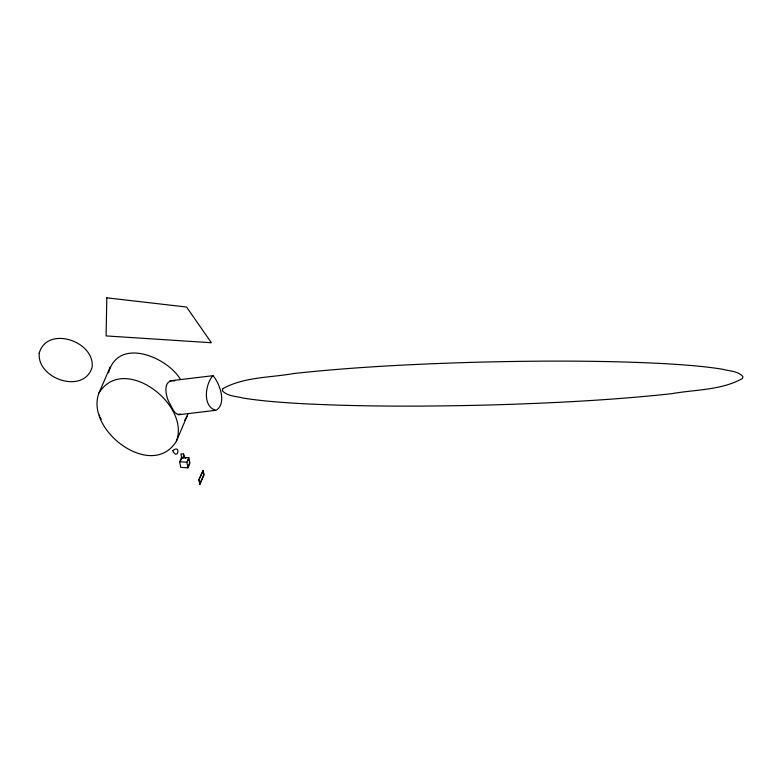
<?xml version="1.0" encoding="UTF-8"?>
<svg xmlns="http://www.w3.org/2000/svg" width="782" height="782" viewBox="0 0 782 782"><rect width="100%" height="100%" fill="white"/><g stroke="black" fill="none" stroke-linecap="round" stroke-linejoin="round"><path stroke-width="1.17" d="M108.551 372.721C118.19 336.788 166.986 356.739 180.378 379.309M110.115 367.227L98.991 392.945C84.642 430.022 151.972 480.783 176.361 441.273L188.227 413.414M176.361 441.273C190.71 404.196 123.38 353.435 98.991 392.945M179.684 461.781L181.639 457.255L188.824 457.685L189.879 463.286L187.924 467.812L180.74 467.392L179.684 461.781L186.869 462.201L188.824 457.685M198.921 479.767L203.154 470.451L203.985 474.84L199.938 484.175L198.921 479.767L203.154 470.451M199.742 484.166L203.789 474.83L202.958 470.432M187.485 415.555L184.708 420.237M180.486 414.03C174.728 416.18 172.118 407.393 169.733 403.483C165.618 396.767 161.933 379.172 174.806 380.902M169.772 380.863L212.997 375.692C219.703 383.092 227.083 403.825 216.037 410.306C202.157 406.992 205.216 383.767 212.997 375.692M178.12 414.812L215.343 410.355M184.005 455.935L183.457 455.906L184.073 456.317M188.071 459.914C190.358 459.748 189.811 465.896 187.836 465.867M101.279 419.24L100.946 418.673M100.487 417.754L100.204 417.109M99.715 415.721L99.5 414.998M199.117 479.777L199.938 484.175M186.869 462.201L187.924 467.812M185.872 458.545C185.471 456.121 179.665 458.428 180.701 460.94M106.811 297.825L106.088 335.918L211.384 342.741L186.556 307.033L106.811 297.825M172.754 450.637C177.514 461.292 181.473 443.834 172.754 450.637M39.227 353.093C36.793 379.221 84.27 394.744 92.178 367.012C94.612 340.884 47.135 325.361 39.227 353.093M222.753 388.732L222.303 390.687C227.357 396.386 236.164 396.132 243.036 398.058C262.967 401.225 283.133 402.544 303.26 403.727C365.214 406.826 427.285 406.552 489.278 404.998C550.078 403.209 610.889 400.257 671.386 393.737C694.924 389.485 721.18 390.453 742.45 378.498L742.9 376.543C737.846 370.844 729.029 371.108 722.167 369.172C702.236 366.005 682.07 364.686 661.934 363.503C599.99 360.404 537.918 360.678 475.925 362.242C415.125 364.021 354.305 366.973 293.817 373.503C270.279 377.745 244.013 376.777 222.753 388.732M183.643 454.049L180.935 453.892L181.649 457.666L184.357 457.822L183.643 454.049"/></g></svg>
